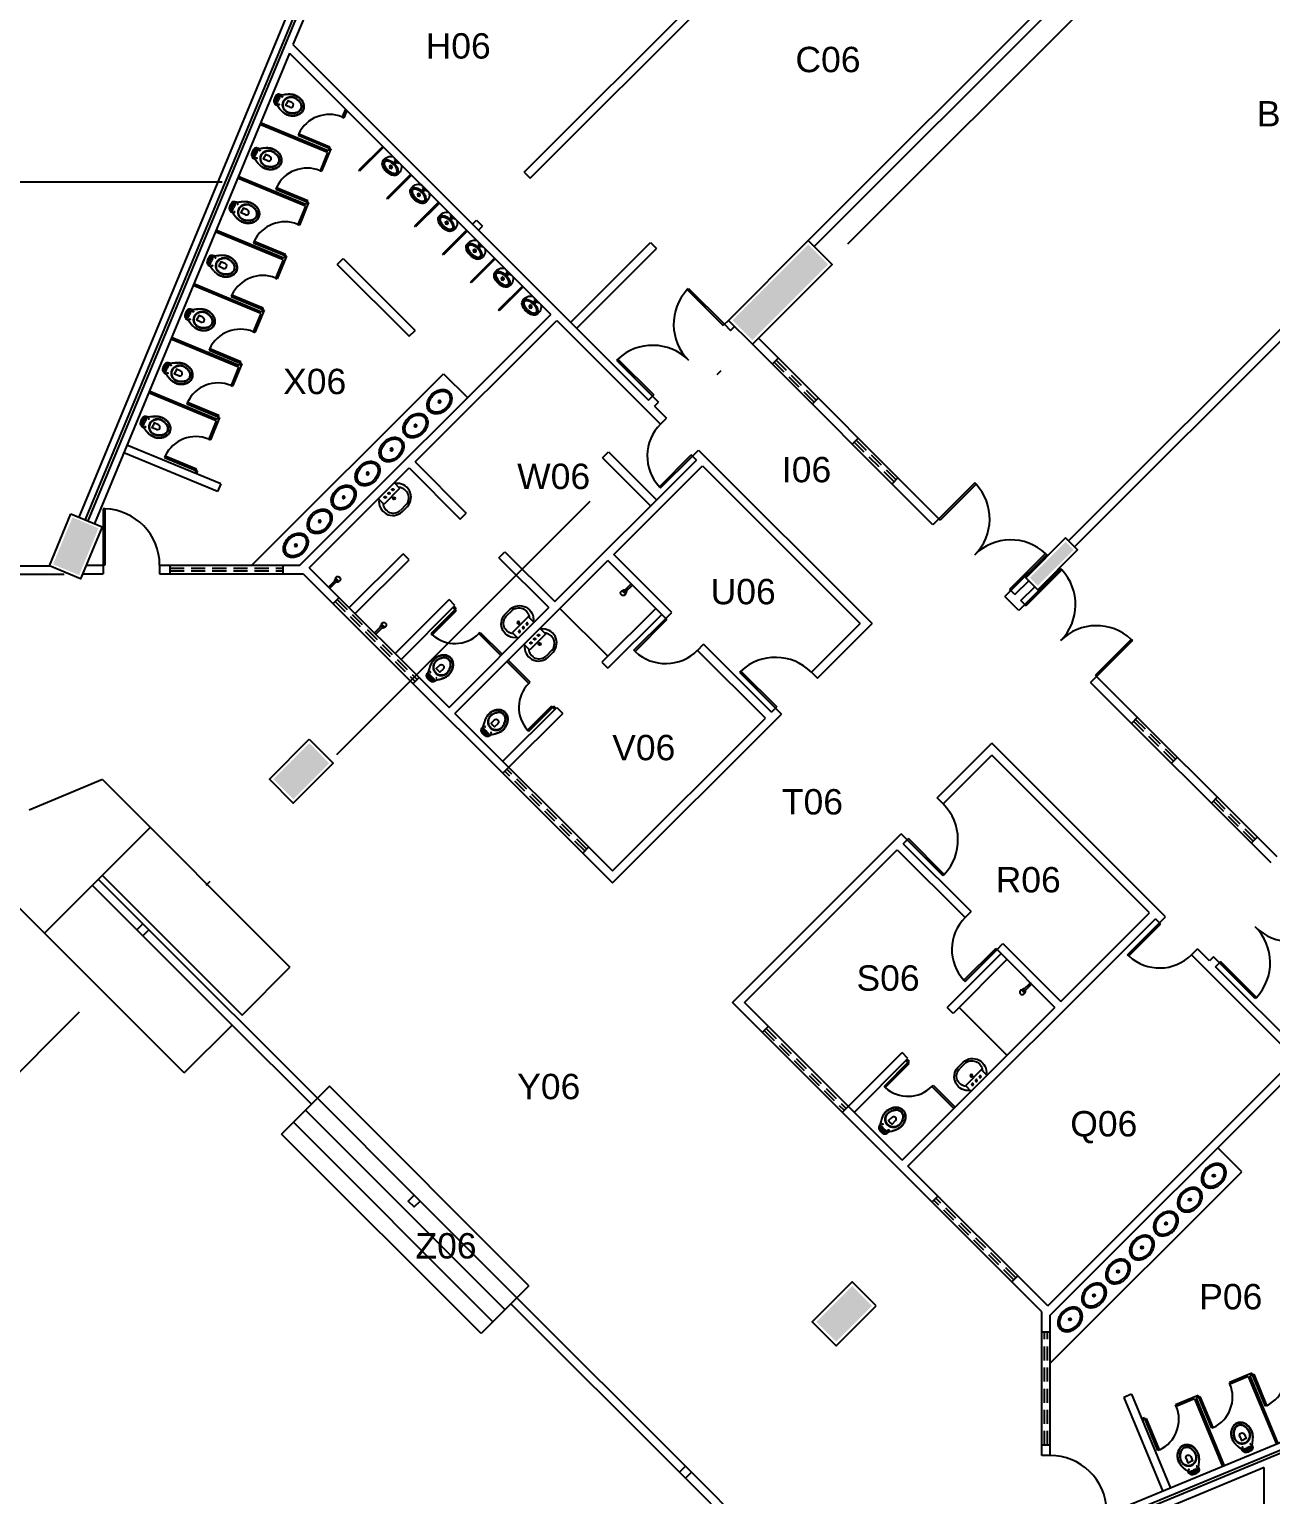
# Model space of a CAD drawing. Extents: x 308 to 539, y -42 to 210.
# Drawn here: x 445.33 to 467.32, y 147.81 to 173.78 of the extents above; entities that cross this region are included whole.
import ezdxf

# ---------------------------------------------------------------- set-up
doc = ezdxf.new("R2010")
doc.units = 0
doc.header["$LTSCALE"] = 2
doc.header["$PDMODE"] = 3
for name, pattern in [('DASHDOT2', [12.7, 6.35, -3.175, 0, -3.175]), ('DASHED2', [9.525, 6.35, -3.175]), ('HIDDEN', [0.375, 0.25, -0.125])]:
    doc.linetypes.add(name, pattern=pattern)
doc.layers.get('0').update_dxf_attribs({"linetype": 'CONTINUOUS'})
doc.layers.get('DEFPOINTS').update_dxf_attribs({"linetype": 'CONTINUOUS'})
for name, color, linetype in [('DIVISÓRIAS-ARY', 2, 'CONTINUOUS'), ('ESQUADRIA-ALTA-ARY', 7, 'HIDDEN'), ('HACHURAS-ARY', 9, 'CONTINUOUS'), ('INDIC-CORTE-TBS', 4, 'DASHDOT2'), ('L_DECA', 7, 'CONTINUOUS'), ('MOBILIÁRIO-ARY', 7, 'CONTINUOUS'), ('PAREDE-ALTA-ARY', 1, 'CONTINUOUS'), ('PAREDE-BAIXA-ARY', 2, 'CONTINUOUS'), ('PEÇAS-SANIT-ARY', 7, 'CONTINUOUS'), ('PILARES-PRINC-ARY', 5, 'CONTINUOUS'), ('RAMPA-ARY', 2, 'CONTINUOUS'), ('TEXTO-PB-COR-ARY', 12, 'CONTINUOUS'), ('TEXTO-PB-COTAS-ARY', 12, 'CONTINUOUS')]:
    doc.layers.add(name, color=color, linetype=linetype)
doc.styles.add('ARIAL', font='arial.ttf', dxfattribs={"height": 0.5})
doc.styles.add('SEM_ESCALA', font='arial.ttf')
doc.dimstyles.new('DIMTIC100-ARY', dxfattribs={"dimtxt": 0.3, "dimasz": 0.12, "dimexe": 0.1, "dimexo": 0.15, "dimgap": 0.1, "dimtad": 1, "dimjust": 1, "dimtoh": 1, "dimrnd": 0.01, "dimzin": 0, "dimdsep": 46, "dimtxsty": 'SEM_ESCALA', "dimblk1": 'NONE', "dimblk2": 'NONE', "dimsah": 1, "dimcen": -0.1, "dimdle": 0.06, "dimse1": 1, "dimse2": 1, "dimsd1": 1, "dimsd2": 1, "dimclrd": 1, "dimclre": 1, "dimclrt": 2, "dimadec": 0, "dimazin": 0, "dimtfac": 1, "dimtix": 1, "dimtmove": 2, "dimatfit": 3, "dimldrblk": 'NONE', "dimfxl": 1, "dimtolj": 1, "dimtzin": 0, "dimarcsym": 0})

# ---------------------------------------------------------------- blocks, each defined once
blk = doc.blocks.new('*D7')
at = {"layer": 'DEFPOINTS', "color": 0, "linetype": 'ByBlock', "ltscale": 0.5}
for p in [(420.13, 157.77), (456.723, 120.824), (456.899, 121.001)]:
    blk.add_point(p, dxfattribs=at)
at = {"color": 2, "linetype": 'ByBlock', "ltscale": 0.5, "insert": (420.716, 157.189), "char_height": 0.3, "attachment_point": 5, "rotation": 315, "style": 'SEM_ESCALA'}
blk.add_mtext('\\A1;52.00', dxfattribs=at)
blk = doc.blocks.new('_NONE')
at = {"color": 0, "linetype": 'ByBlock', "ltscale": 0.5}
blk.add_circle((0, 0), 0.25, dxfattribs=at)
blk = doc.blocks.new('CUB01')
at = {"layer": 'L_DECA'}
blk.add_lwpolyline([(-24.5, -18.7, 0.124977), (-22.8, -25.6, 0.105809), (-17.3, -31.9, 0.086634), (-9.6, -35.9, 0.076682), (0, -37.4, 0.076682), (9.6, -35.9, 0.086634), (17.3, -31.9, 0.105809), (22.8, -25.6, 0.124977), (24.5, -18.7, 0.124977), (22.8, -11.8, 0.105809), (17.3, -5.5, 0.086634), (9.6, -1.5, 0.076682), (0, 0, 0.076682), (-9.6, -1.5, 0.086634), (-17.3, -5.5, 0.105809), (-22.8, -11.8, 0.124977)], format="xyb", close=True, dxfattribs=at)
at = {"layer": 'L_DECA', "color": 1}
blk.add_lwpolyline([(0.1, -2.9, 0.074123), (-8.3, -4.1, 0.084852), (-15, -7.5, 0.106323), (-19.8, -12.9, 0.128843), (-21.3, -18.6, 0.128843), (-19.8, -24.4, 0.106323), (-15, -29.8, 0.084852), (-8.3, -33.1, 0.074123), (0.1, -34.4, 0.074123), (8.6, -33.1, 0.084852), (15.3, -29.8, 0.106323), (20, -24.4, 0.128843), (21.5, -18.6, 0.128843), (20, -12.9, 0.106323), (15.3, -7.5, 0.084852), (8.6, -4.1, 0.074123)], format="xyb", close=True, dxfattribs=at)
for radius in [2.25, 1.06]:
    blk.add_circle((0.1, -18.7), radius, dxfattribs=at)
blk = doc.blocks.new('RAV10')
at = {"layer": 'L_DECA'}
blk.add_lwpolyline([(4.6, -12.9), (8.2, -12.9), (8.2, -12.9), (8.7, -13), (9.2, -13.2), (9.6, -13.5), (9.9, -14), (10.1, -14.3), (10.1, -14.3), (10.1, -14.3), (10.1, -14.3), (10.1, -14.3), (10.1, -14.3), (12.2, -18), (12.2, -18), (12.5, -18.6), (12.8, -19.1), (13.1, -19.6), (13.3, -20.1), (13.3, -20.1), (13.6, -20.6), (13.9, -21.1), (14.2, -21.5), (14.5, -22.1), (14.7, -22.6), (15, -23.1), (15.3, -23.6), (15.5, -24.1), (15.5, -24.1), (15.9, -24.8), (16.3, -25.6), (16.6, -26.3), (16.9, -27), (17.2, -27.8), (17.5, -28.6), (17.8, -29.4), (18, -30.2), (18, -30.2), (18.3, -31.4), (18.6, -32.6), (18.8, -33.9), (19, -35.2), (19.1, -36.4), (19.1, -37.7), (19.1, -39), (19, -40.3), (19, -40.3), (18.8, -41.6), (18.6, -42.9), (18.2, -44.2), (17.9, -45.5), (17.4, -46.8), (16.9, -48), (16.4, -49.3), (15.8, -50.4), (15.8, -50.4), (15.2, -51.4), (14.6, -52.3), (13.9, -53.1), (13.3, -53.9), (12.5, -54.8), (11.7, -55.5), (10.9, -56.3), (10.1, -57), (10.1, -57), (9, -57.8), (7.9, -58.5), (6.6, -59.1), (5.4, -59.6), (4.1, -60), (2.8, -60.3), (1.4, -60.4), (0, -60.5), (0, -60.5), (-1.4, -60.4), (-2.7, -60.3), (-4, -60), (-5.3, -59.6), (-6.6, -59.1), (-7.8, -58.5), (-9, -57.8), (-10.1, -57), (-10.1, -57), (-10.9, -56.3), (-11.7, -55.5), (-12.5, -54.8), (-13.2, -53.9), (-13.9, -53.1), (-14.5, -52.3), (-15.1, -51.4), (-15.7, -50.4), (-15.7, -50.4), (-16.3, -49.3), (-16.9, -48), (-17.4, -46.8), (-17.8, -45.5), (-18.2, -44.2), (-18.5, -42.9), (-18.7, -41.6), (-19, -40.3), (-19, -40.3), (-19, -39), (-19, -37.7), (-19, -36.4), (-18.9, -35.2), (-18.7, -33.9), (-18.5, -32.6), (-18.2, -31.4), (-17.9, -30.2), (-17.9, -30.2), (-17.7, -29.4), (-17.4, -28.6), (-17.1, -27.8), (-16.9, -27), (-16.6, -26.3), (-16.2, -25.6), (-15.8, -24.8), (-15.5, -24.1), (-15.5, -24.1), (-15.2, -23.6), (-15, -23.1), (-14.7, -22.6), (-14.4, -22.1), (-14.2, -21.5), (-13.9, -21.1), (-13.6, -20.6), (-13.3, -20.1), (-13.3, -20.1), (-13.1, -19.6), (-12.8, -19.1), (-12.4, -18.6), (-12.1, -18), (-10.1, -14.3), (-10.1, -14.3), (-10.1, -14.3), (-10.1, -14.3), (-10.1, -14.3), (-10.1, -14.3), (-9.8, -14), (-9.8, -14), (-9.6, -13.5), (-9.1, -13.2), (-8.6, -13), (-8.1, -12.9), (-4.5, -12.9)], dxfattribs=at)
at = {"layer": 'L_DECA', "color": 1}
for points in [[(12.2, -18), (13.3, -20.1), (13.3, -20.1), (13.6, -20.6), (13.8, -21.1), (14.1, -21.5), (14.3, -22.1), (14.5, -22.6), (14.7, -23.1), (15, -23.6), (15.2, -24.1), (15.2, -24.1), (15.5, -24.8), (15.9, -25.6), (16.2, -26.3), (16.6, -27.1), (16.9, -27.8), (17.1, -28.5), (17.4, -29.4), (17.6, -30.2), (17.6, -30.2), (17.9, -31.4), (18.1, -32.6), (18.3, -33.9), (18.5, -35.2), (18.5, -36.4), (18.5, -37.7), (18.5, -39), (18.4, -40.3), (18.4, -40.3), (18.2, -41.6), (17.9, -42.9), (17.6, -44.2), (17.2, -45.5), (16.7, -46.8), (16.2, -48), (15.6, -49.3), (15, -50.4), (15, -50.4), (14.4, -51.2), (13.9, -52), (13.3, -52.8), (12.8, -53.5), (12.2, -54.2), (11.5, -54.9), (10.9, -55.5), (10.1, -56.2), (10.1, -56.2), (9, -57.1), (7.9, -57.8), (6.6, -58.4), (5.4, -58.9), (4.1, -59.3), (2.8, -59.6), (1.4, -59.8), (0, -59.8), (0, -59.8), (-1.4, -59.8), (-2.7, -59.6), (-4.1, -59.3), (-5.3, -58.9), (-6.6, -58.4), (-7.8, -57.8), (-9, -57.1), (-10.1, -56.2), (-10.1, -56.2), (-10.8, -55.5), (-11.5, -54.9), (-12.1, -54.2), (-12.7, -53.5), (-13.3, -52.8), (-13.9, -52), (-14.4, -51.2), (-14.9, -50.4), (-14.9, -50.4), (-15.5, -49.3), (-16.1, -48), (-16.6, -46.8), (-17.1, -45.5), (-17.5, -44.2), (-17.9, -42.9), (-18.1, -41.6), (-18.3, -40.3), (-18.3, -40.3), (-18.4, -39.1), (-18.5, -37.7), (-18.5, -36.4), (-18.4, -35.2), (-18.2, -33.9), (-18, -32.6), (-17.8, -31.4), (-17.5, -30.2), (-17.5, -30.2), (-17.3, -29.4), (-17, -28.6), (-16.8, -27.8), (-16.5, -27.1), (-16.2, -26.3), (-15.8, -25.6), (-15.5, -24.8), (-15.2, -24.1), (-15.2, -24.1), (-15, -23.6), (-14.7, -23.1), (-14.5, -22.6), (-14.2, -22.1), (-14, -21.5), (-13.7, -21.1), (-13.5, -20.6), (-13.2, -20.1), (-12.1, -18)], [(-12.9, -30.2), (-12.9, -30.2), (-12.4, -29.3), (-11.9, -28.4), (-11.2, -27.7), (-10.6, -26.9), (-9.9, -26.2), (-9.2, -25.6), (-8.4, -25), (-7.5, -24.4), (-6.7, -23.9), (-5.8, -23.5), (-4.9, -23.1), (-3.9, -22.8), (-3, -22.6), (-2, -22.4), (-1, -22.3), (0, -22.2), (0, -22.2), (1, -22.3), (2, -22.4), (3, -22.6), (4, -22.8), (5, -23.1), (5.8, -23.5), (6.8, -23.9), (7.6, -24.4), (8.5, -25), (9.3, -25.6), (10, -26.2), (10.6, -26.9), (11.3, -27.7), (12, -28.4), (12.5, -29.3), (13, -30.2), (13, -30.2), (13.6, -31.3), (14, -32.6), (14.3, -33.8), (14.6, -35.1), (14.7, -36.4), (14.7, -37.7), (14.7, -39), (14.4, -40.3), (14.4, -40.3), (14.2, -41.6), (13.8, -42.9), (13.4, -44.2), (12.9, -45.5), (12.4, -46.8), (11.7, -48), (11.1, -49.3), (10.4, -50.4), (10.4, -50.4), (9.4, -51.7), (8.4, -52.8), (7.2, -53.8), (5.9, -54.6), (4.5, -55.2), (3.1, -55.8), (1.5, -56.1), (0, -56.2), (0, -56.2), (-1.5, -56.1), (-3.1, -55.8), (-4.4, -55.2), (-5.8, -54.6), (-7.1, -53.8), (-8.3, -52.8), (-9.3, -51.7), (-10.3, -50.4), (-10.3, -50.4), (-11, -49.3), (-11.7, -48), (-12.3, -46.8), (-12.8, -45.5), (-13.3, -44.2), (-13.7, -42.9), (-14.1, -41.6), (-14.4, -40.3), (-14.4, -40.3), (-14.6, -39), (-14.7, -37.7), (-14.6, -36.4), (-14.5, -35.1), (-14.2, -33.8), (-13.9, -32.6), (-13.5, -31.3), (-12.9, -30.2)], [(-12, -30.2), (-12, -30.2), (-11.5, -29.4), (-11, -28.6), (-10.4, -27.9), (-9.8, -27.2), (-9.1, -26.7), (-8.5, -26.1), (-7.7, -25.5), (-6.9, -25), (-6.1, -24.6), (-5.3, -24.2), (-4.5, -23.9), (-3.6, -23.6), (-2.8, -23.4), (-1.8, -23.2), (-0.9, -23.2), (0, -23.1), (0, -23.1), (0.9, -23.2), (1.9, -23.2), (2.8, -23.4), (3.6, -23.6), (4.5, -23.9), (5.4, -24.2), (6.2, -24.6), (7, -25), (7.7, -25.5), (8.5, -26.1), (9.2, -26.7), (9.8, -27.2), (10.4, -27.9), (11, -28.6), (11.5, -29.4), (12, -30.2), (12, -30.2), (12.7, -31.3), (13.2, -32.6), (13.6, -33.8), (13.9, -35), (14.1, -36.4), (14.1, -37.7), (14.1, -39), (13.9, -40.3), (13.9, -40.3), (13.6, -41.7), (13.2, -43), (12.8, -44.3), (12.3, -45.5), (11.7, -46.9), (11.1, -48.1), (10.4, -49.3), (9.6, -50.4), (9.6, -50.4), (8.8, -51.6), (7.8, -52.6), (6.7, -53.5), (5.5, -54.2), (4.2, -54.8), (2.8, -55.3), (1.5, -55.5), (0, -55.7), (0, -55.7), (-1.5, -55.5), (-2.8, -55.3), (-4.2, -54.8), (-5.4, -54.2), (-6.6, -53.5), (-7.7, -52.6), (-8.7, -51.6), (-9.6, -50.4), (-9.6, -50.4), (-10.3, -49.3), (-11, -48.1), (-11.7, -46.9), (-12.2, -45.5), (-12.7, -44.3), (-13.1, -43), (-13.5, -41.7), (-13.8, -40.3), (-13.8, -40.3), (-14, -39), (-14.1, -37.7), (-14, -36.4), (-13.9, -35), (-13.6, -33.8), (-13.2, -32.6), (-12.7, -31.3), (-12, -30.2)], [(-7.7, -9.4), (-8.1, -10.1), (-8.5, -10.8), (-8.6, -11.4), (-8.8, -12.2), (-8.8, -13.1)], [(-5.1, -12.9), (-5.1, -9.7), (-5.1, -7.8), (-5.1, -7.8), (-5.2, -7.6), (-5.3, -7.5), (-5.5, -7.4), (-5.9, -7.6), (-5.9, -7.6), (-6.4, -8), (-7.1, -8.6), (-7.7, -9.4)], [(5.1, -9.3), (5, -8.9), (4.6, -8.3), (3.9, -7.8), (3.1, -7.7), (0, -7.7), (-3.1, -7.7), (-3.1, -7.7), (-3.9, -7.8), (-4.5, -8.3), (-5, -8.9), (-5.1, -9.7)], [(4.6, -12.9), (4.6, -12.9), (4.2, -12.9), (3.9, -12.6), (3.6, -12.4), (3.6, -12), (3.6, -10.7), (3.6, -10.7), (3.6, -10.5), (3.6, -10.4), (3.7, -10.2), (3.9, -10.1), (3.9, -10.1), (3.9, -9.9), (3.9, -9.7), (3.8, -9.5), (3.6, -9.4), (0, -9.4), (-3.5, -9.4), (-3.5, -9.4), (-3.7, -9.5), (-3.9, -9.7), (-3.9, -9.9), (-3.8, -10.1), (-3.8, -10.1), (-3.6, -10.2), (-3.6, -10.4), (-3.5, -10.5), (-3.5, -10.7), (-3.5, -12), (-3.5, -12), (-3.6, -12.4), (-3.8, -12.6), (-4.1, -12.9), (-4.5, -12.9)], [(3.7, -10.3), (0, -10.3), (-3.6, -10.3)], [(5.1, -12.9), (5.1, -9.7), (5.1, -7.8), (5.1, -7.8), (5.2, -7.6), (5.3, -7.5), (5.5, -7.4), (5.9, -7.6), (5.9, -7.6), (6.4, -8), (7.1, -8.6), (7.7, -9.4)], [(7.7, -9.4), (8.1, -10.1), (8.5, -10.8), (8.6, -11.4), (8.8, -12.2), (8.8, -13.1)], [(-4.5, -37), (-4.5, -29), (0, -29)], [(4.6, -37), (4.6, -29), (0, -29)]]:
    blk.add_lwpolyline(points, dxfattribs=at)
at = {"layer": 'L_DECA', "color": 7}
for points in [[(10.1, -14.3), (10.1, -14.3), (10.1, -14.3), (10.1, -14.3), (10.1, -14.3), (10.1, -14.3), (9.6, -11.3), (9.6, -11.3), (9.3, -10.2), (8.9, -9.3), (8.3, -8.5), (7.7, -7.7), (6.9, -7), (6.1, -6.5), (5.1, -6.2), (4.1, -5.9), (4.1, -5.9), (3.6, -5.8), (3.1, -5.7), (2.6, -5.6), (2, -5.6), (1.5, -5.6), (1, -5.5), (0.5, -5.5), (0, -5.5), (0, -5.5), (-0.5, -5.5), (-1, -5.5), (-1.5, -5.6), (-2, -5.6), (-2.5, -5.6), (-3, -5.7), (-3.5, -5.8), (-4, -5.9), (-4, -5.9), (-5, -6.2), (-6, -6.5), (-6.9, -7), (-7.6, -7.7), (-8.2, -8.5), (-8.8, -9.3), (-9.3, -10.2), (-9.6, -11.3), (-10, -14.3), (-10, -14.3), (-10, -14.3), (-10, -14.3), (-10, -14.3), (-10.1, -14.3)], [(-4.5, -12.9), (0, -12.9)], [(4.6, -12.9), (0, -12.9)]]:
    blk.add_lwpolyline(points, dxfattribs=at)
at = {"layer": 'L_DECA', "color": 1}
for centre in [(-7.6, -17), (7.6, -17)]:
    blk.add_circle(centre, 0.672, dxfattribs=at)
blk.add_arc((0, -37), 4.56, 180, 0, dxfattribs=at)
blk = doc.blocks.new('DEV01')
at = {"layer": 'L_DECA'}
for p, q in [((19.5, 0), (-19.5, 0)), ((-20, -13.5), (-20, -0.5)), ((20, -13.5), (20, -0.5)), ((-6.7, -46.5), (6.7, -46.5))]:
    blk.add_line(p, q, dxfattribs=at)
at = {"layer": 'L_DECA', "color": 1}
for p, q in [((19.5, -14), (-19.5, -14)), ((6.8, -42.5), (-6.8, -42.5))]:
    blk.add_line(p, q, dxfattribs=at)
at = {"layer": 'L_DECA', "color": 1, "linetype": 'DASHED2'}
for centre in [(-9.6, -6.8), (0, -6.8), (9.6, -6.8)]:
    blk.add_circle(centre, 1.57, dxfattribs=at)
at = {"layer": 'L_DECA', "color": 1}
blk.add_circle((0, -19.1), 2.25, dxfattribs=at)
at = {"layer": 'L_DECA', "color": 1, "linetype": 'Continuous'}
blk.add_circle((0, -19.1), 1.25, dxfattribs=at)
at = {"layer": 'L_DECA'}
for centre, radius, start, end in [((-19.5, -0.5), 0.5, 90, 180), ((19.5, -0.5), 0.5, 360, 90), ((-5.3, -21.8), 24.7, 126.6284, 266.7398), ((-19.5, -13.5), 0.5, 180, 270), ((5.3, -21.8), 24.7, 273.2602, 53.3716), ((19.5, -13.5), 0.5, 270, 360)]:
    blk.add_arc(centre, radius, start, end, dxfattribs=at)
at = {"layer": 'L_DECA', "color": 1}
for centre, start, end in [((-6, -24), 139.0786, 267.5985), ((6, -24), 272.4015, 40.9214)]:
    blk.add_arc(centre, 18.6, start, end, dxfattribs=at)
blk = doc.blocks.new('MIC01')
at = {"layer": 'L_DECA'}
blk.add_line((-10, 0), (10, 0), dxfattribs=at)
at = {"layer": 'L_DECA', "color": 1}
for p, q in [((-5.3, 0), (-4.5, -2.2)), ((5.3, 0), (4.5, -2.2)), ((-4.5, -2.2), (0, -2.2)), ((4.5, -2.2), (0, -2.2))]:
    blk.add_line(p, q, dxfattribs=at)
for points in [[(0, -7.1, 0.058109), (-7, -8, 0.07175), (-12.3, -10.1, 0.106494), (-16.3, -13.6, 0.158235), (-17.4, -17.1, 0.158235)], [(0, -23.1, -0.04416), (-5.4, -22.6, -0.058504), (-9.4, -21.4, -0.100522), (-12.6, -19.1, -0.041446), (-13.7, -17.2, -0.101301), (-14.1, -15.3, -0.003595), (-14.1, -15.1)], [(17.4, -17.1, 0.158235), (16.3, -13.6, 0.106494), (12.3, -10.1, 0.07175), (7, -8, 0.058109), (0, -7.1, 0.058109)], [(0, -23.1, 0.04416), (5.4, -22.6, 0.058504), (9.4, -21.4, 0.100522), (12.6, -19.1, 0.041446), (13.7, -17.2, 0.101301), (14.1, -15.3, 0.003595), (14.1, -15.1)]]:
    blk.add_lwpolyline(points, format="xyb", dxfattribs=at)
at = {"layer": 'L_DECA'}
blk.add_lwpolyline([(-17.4, -17.1, 0.158235), (-16.3, -20.6, 0.106494), (-12.3, -24.1, 0.07175), (-7, -26.2, 0.058109), (0, -27, 0.058109), (7, -26.2, 0.07175), (12.3, -24.1, 0.106494), (16.3, -20.6, 0.158235), (17.4, -17.1, 0.158235)], format="xyb", dxfattribs=at)
at = {"layer": 'L_DECA', "color": 1}
blk.add_lwpolyline([(0, -9, 0.056411), (-5.8, -9.7, 0.070161), (-10.3, -11.4, 0.106104), (-13.6, -14.3, 0.161988), (-14.5, -17.1, 0.161988), (-13.6, -19.9, 0.106104), (-10.3, -22.8, 0.070161), (-5.8, -24.5, 0.056411), (0, -25.1, 0.056411), (5.8, -24.5, 0.070161), (10.3, -22.8, 0.106104), (13.6, -19.9, 0.161988), (14.5, -17.1, 0.161988), (13.6, -14.3, 0.106104), (10.3, -11.4, 0.070161), (5.8, -9.7, 0.056411)], format="xyb", close=True, dxfattribs=at)
for centre, radius in [((-2, -14.6), 0.51), ((-2, -16.7), 0.51), ((0, -4.7), 1.76), ((0, -4.7), 0.844), ((0, -13.6), 0.51), ((0, -15.7), 0.51), ((0, -17.8), 0.51), ((2, -14.6), 0.51), ((2, -16.7), 0.51)]:
    blk.add_circle(centre, radius, dxfattribs=at)
at = {"layer": 'L_DECA'}
for centre, start, end in [((-2.6, -13.5), 118.7979, 195.9069), ((2.6, -13.5), 344.0931, 61.2021)]:
    blk.add_arc(centre, 15.4, start, end, dxfattribs=at)
blk = doc.blocks.new('*D104')
at = {"layer": 'DEFPOINTS', "color": 0, "linetype": 'ByBlock', "ltscale": 0.5}
for p in [(445.682, 165.595), (421.73, 164.274), (445.682, 164.274)]:
    blk.add_point(p, dxfattribs=at)
at = {"color": 2, "linetype": 'ByBlock', "ltscale": 0.5, "insert": (422.56, 165.849), "char_height": 0.3, "attachment_point": 5, "style": 'SEM_ESCALA'}
blk.add_mtext('\\A1;23.95', dxfattribs=at)
blk = doc.blocks.new('*D109')
at = {"layer": 'DEFPOINTS', "color": 0, "linetype": 'ByBlock', "ltscale": 0.5}
for p in [(433.556, 171.224), (448.742, 171.074), (448.742, 170.432)]:
    blk.add_point(p, dxfattribs=at)
at = {"color": 2, "linetype": 'ByBlock', "ltscale": 0.5, "insert": (434.398, 170.685), "char_height": 0.3, "attachment_point": 5, "style": 'SEM_ESCALA'}
blk.add_mtext('\\A1;15.19', dxfattribs=at)

msp = doc.modelspace()

# ---------------------------------------------------------------- hatches: boundary and pattern name
at = {"layer": 'HACHURAS-ARY', "ltscale": 0.5}
for points in [[(459.478, 169.612), (459.124, 169.966), (457.781, 168.622), (458.135, 168.269)], [(446.553, 164.938), (446.091, 165.13), (445.746, 164.298), (446.208, 164.107)], [(463.827, 164.556), (463.685, 164.698), (463.049, 164.061), (463.19, 163.92)], [(450.639, 160.773), (450.286, 161.127), (449.649, 160.491), (450.003, 160.137)], [(450.286, 161.127), (450.639, 160.773), (450.003, 160.137), (449.649, 160.491)], [(460.256, 151.157), (459.902, 151.51), (459.266, 150.874), (459.619, 150.52)], [(459.902, 151.51), (460.256, 151.157), (459.619, 150.52), (459.266, 150.874)]]:
    msp.add_hatch(color=256, dxfattribs=at).paths.add_polyline_path(points)

# ---------------------------------------------------------------- linework, layer by layer
at = {"layer": 'DIVISÓRIAS-ARY'}
for p, q in [((450.928, 172.364), (450.87, 172.226)), ((450.87, 172.226), (450.898, 172.214)), ((450.951, 172.341), (450.898, 172.214)), ((450.61, 171.598), (449.409, 172.095)), ((450.621, 171.625), (449.42, 172.123)), ((450.098, 171.929), (450.087, 171.901)), ((450.098, 171.929), (450.652, 171.699)), ((450.087, 171.901), (450.668, 171.66)), ((450.641, 171.671), (450.621, 171.625)), ((450.641, 171.671), (450.652, 171.699)), ((451.587, 171.705), (451.162, 171.281)), ((451.601, 171.691), (451.177, 171.267)), ((450.61, 171.598), (450.476, 171.274)), ((450.668, 171.66), (450.504, 171.263)), ((450.216, 170.646), (449.015, 171.143)), ((450.227, 170.674), (449.026, 171.171)), ((450.476, 171.274), (450.504, 171.263)), ((451.177, 171.267), (451.162, 171.281)), ((452.082, 171.21), (451.657, 170.786)), ((452.096, 171.196), (451.672, 170.772)), ((449.704, 170.977), (449.693, 170.949)), ((449.693, 170.949), (450.274, 170.708)), ((449.704, 170.977), (450.258, 170.748)), ((450.216, 170.646), (450.082, 170.323)), ((450.274, 170.708), (450.11, 170.311)), ((450.246, 170.72), (450.227, 170.674)), ((450.246, 170.72), (450.258, 170.748)), ((451.672, 170.772), (451.657, 170.786)), ((452.577, 170.715), (452.152, 170.291)), ((452.591, 170.701), (452.167, 170.277)), ((449.822, 169.694), (448.621, 170.192)), ((449.833, 169.722), (448.632, 170.22)), ((450.082, 170.323), (450.11, 170.311)), ((452.167, 170.277), (452.152, 170.291)), ((453.072, 170.22), (452.647, 169.796)), ((453.086, 170.206), (452.662, 169.782)), ((449.31, 170.025), (449.299, 169.998)), ((449.299, 169.998), (449.88, 169.757)), ((449.31, 170.025), (449.864, 169.796)), ((449.822, 169.694), (449.688, 169.371)), ((449.88, 169.757), (449.715, 169.36)), ((449.852, 169.768), (449.833, 169.722)), ((449.852, 169.768), (449.864, 169.796)), ((452.662, 169.782), (452.647, 169.796)), ((453.567, 169.725), (453.142, 169.301)), ((453.581, 169.711), (453.156, 169.287)), ((449.688, 169.371), (449.715, 169.36)), ((449.427, 168.743), (448.226, 169.24)), ((449.439, 168.77), (448.238, 169.268)), ((448.916, 169.074), (448.904, 169.046)), ((448.916, 169.074), (449.47, 168.844)), ((453.156, 169.287), (453.142, 169.301)), ((454.062, 169.23), (453.637, 168.806)), ((454.076, 169.216), (453.651, 168.792)), ((456.982, 169.166), (457.004, 169.188)), ((456.982, 169.166), (457.618, 168.53)), ((457.004, 169.188), (457.64, 168.552)), ((448.904, 169.046), (449.486, 168.805)), ((449.486, 168.805), (449.321, 168.408)), ((449.458, 168.817), (449.439, 168.77)), ((449.458, 168.817), (449.47, 168.844)), ((453.651, 168.792), (453.637, 168.806)), ((449.427, 168.743), (449.294, 168.419)), ((457.64, 168.552), (457.618, 168.53)), ((449.033, 167.791), (447.832, 168.289)), ((449.045, 167.819), (447.844, 168.316)), ((449.294, 168.419), (449.321, 168.408)), ((448.522, 168.122), (448.51, 168.094)), ((448.51, 168.094), (449.092, 167.854)), ((448.522, 168.122), (449.075, 167.893)), ((449.033, 167.791), (448.899, 167.468)), ((449.092, 167.854), (448.927, 167.456)), ((449.064, 167.865), (449.045, 167.819)), ((449.064, 167.865), (449.075, 167.893)), ((455.752, 167.936), (455.731, 167.915)), ((455.731, 167.915), (456.367, 167.279)), ((455.752, 167.936), (456.388, 167.3)), ((448.639, 166.84), (447.438, 167.337)), ((448.651, 166.867), (447.45, 167.365)), ((448.899, 167.468), (448.927, 167.456)), ((456.367, 167.279), (456.388, 167.3)), ((448.128, 167.171), (448.116, 167.143)), ((448.116, 167.143), (448.697, 166.902)), ((448.128, 167.171), (448.681, 166.941)), ((448.639, 166.84), (448.505, 166.516)), ((448.697, 166.902), (448.533, 166.505)), ((448.67, 166.913), (448.651, 166.867)), ((448.67, 166.913), (448.681, 166.941)), ((448.505, 166.516), (448.533, 166.505)), ((448.661, 165.586), (446.998, 166.275)), ((448.718, 165.724), (447.055, 166.413)), ((447.733, 166.219), (447.722, 166.191)), ((447.733, 166.219), (448.287, 165.99)), ((456.487, 165.674), (457.053, 166.239)), ((456.509, 165.653), (457.074, 166.218)), ((457.074, 166.218), (457.053, 166.239)), ((447.722, 166.191), (448.303, 165.95)), ((448.276, 165.962), (448.256, 165.916)), ((448.276, 165.962), (448.287, 165.99)), ((448.303, 165.95), (448.284, 165.904)), ((448.718, 165.724), (448.661, 165.586)), ((462.076, 165.74), (461.44, 165.104)), ((462.097, 165.719), (461.461, 165.083)), ((462.097, 165.719), (462.076, 165.74)), ((456.487, 165.674), (456.509, 165.653)), ((446.635, 165.282), (446.635, 164.282)), ((446.665, 165.282), (446.635, 165.282)), ((446.665, 165.282), (446.665, 164.282)), ((461.44, 165.104), (461.461, 165.083)), ((463.328, 164.489), (462.692, 163.853)), ((463.349, 164.468), (462.713, 163.832)), ((463.328, 164.489), (463.349, 164.468)), ((446.665, 164.282), (446.635, 164.282)), ((463.597, 164.22), (462.961, 163.584)), ((463.618, 164.199), (462.982, 163.563)), ((463.618, 164.199), (463.597, 164.22)), ((462.713, 163.832), (462.692, 163.853)), ((452.443, 163.072), (452.888, 163.517)), ((452.464, 163.051), (452.888, 163.475)), ((452.831, 163.531), (452.867, 163.496)), ((452.852, 163.552), (452.888, 163.517)), ((452.867, 163.496), (452.888, 163.475)), ((462.961, 163.584), (462.982, 163.563)), ((453.291, 163.071), (453.312, 163.093)), ((453.312, 163.093), (453.701, 162.704)), ((456.035, 162.775), (456.6, 163.34)), ((456.056, 162.754), (456.621, 163.319)), ((456.6, 163.34), (456.621, 163.319)), ((452.443, 163.072), (452.464, 163.051)), ((453.291, 163.071), (453.68, 162.683)), ((464.848, 162.969), (464.212, 162.333)), ((464.869, 162.947), (464.233, 162.311)), ((464.848, 162.969), (464.869, 162.947)), ((454.175, 162.188), (453.786, 162.576)), ((454.196, 162.209), (453.807, 162.598)), ((456.056, 162.754), (456.035, 162.775)), ((457.93, 162.406), (457.909, 162.385)), ((457.909, 162.385), (458.545, 161.749)), ((457.93, 162.406), (458.566, 161.77)), ((464.233, 162.311), (464.212, 162.333)), ((454.175, 162.188), (454.196, 162.209)), ((454.154, 161.361), (454.578, 161.785)), ((454.175, 161.34), (454.62, 161.785)), ((454.599, 161.763), (454.578, 161.785)), ((454.634, 161.728), (454.599, 161.763)), ((454.656, 161.749), (454.62, 161.785)), ((458.545, 161.749), (458.566, 161.77)), ((454.175, 161.34), (454.154, 161.361)), ((460.878, 159.416), (460.899, 159.437)), ((461.514, 158.78), (460.878, 159.416)), ((461.535, 158.801), (460.899, 159.437)), ((461.535, 158.801), (461.514, 158.78)), ((464.782, 157.38), (465.347, 157.945)), ((464.803, 157.358), (465.368, 157.924)), ((465.347, 157.945), (465.368, 157.924)), ((461.883, 156.927), (462.448, 157.492)), ((461.904, 156.906), (462.469, 157.471)), ((462.469, 157.471), (462.448, 157.492)), ((464.803, 157.358), (464.782, 157.38)), ((466.408, 157.238), (466.429, 157.259)), ((467.044, 156.602), (466.408, 157.238)), ((467.065, 156.623), (466.429, 157.259)), ((461.883, 156.927), (461.904, 156.906)), ((467.065, 156.623), (467.044, 156.602)), ((460.469, 155.046), (460.913, 155.491)), ((460.49, 155.025), (460.913, 155.449)), ((460.857, 155.505), (460.892, 155.47)), ((460.878, 155.527), (460.913, 155.491)), ((460.892, 155.47), (460.913, 155.449)), ((460.469, 155.046), (460.49, 155.025)), ((461.316, 155.046), (461.338, 155.067)), ((461.316, 155.046), (461.705, 154.657)), ((461.338, 155.067), (461.727, 154.678)), ((466.983, 149.963), (466.585, 149.798)), ((466.92, 149.904), (466.597, 149.77)), ((466.92, 149.904), (467.418, 148.703)), ((466.994, 149.935), (466.948, 149.916)), ((466.948, 149.916), (467.445, 148.715)), ((467.223, 149.381), (466.983, 149.963)), ((466.994, 149.935), (467.022, 149.946)), ((467.251, 149.393), (467.022, 149.946)), ((464.853, 149.589), (464.715, 149.532)), ((464.853, 149.589), (465.542, 147.926)), ((466.597, 149.77), (466.585, 149.798)), ((464.715, 149.532), (465.404, 147.869)), ((466.031, 149.569), (465.634, 149.404)), ((465.645, 149.376), (465.634, 149.404)), ((465.969, 149.51), (465.645, 149.376)), ((465.969, 149.51), (466.466, 148.309)), ((466.042, 149.541), (465.996, 149.522)), ((465.996, 149.522), (466.494, 148.321)), ((466.272, 148.987), (466.031, 149.569)), ((466.042, 149.541), (466.07, 149.552)), ((466.299, 148.999), (466.07, 149.552)), ((467.251, 149.393), (467.223, 149.381)), ((465.079, 149.174), (465.033, 149.155)), ((465.091, 149.147), (465.045, 149.128)), ((465.32, 148.593), (465.079, 149.174)), ((465.091, 149.147), (465.119, 149.158)), ((465.348, 148.604), (465.119, 149.158)), ((466.299, 148.999), (466.272, 148.987)), ((465.348, 148.604), (465.32, 148.593))]:
    msp.add_line(p, q, dxfattribs=at)
at = {"layer": 'DIVISÓRIAS-ARY', "color": 7, "ltscale": 0.5}
msp.add_line((461.797, 156.446), (462.646, 155.597), dxfattribs=at)
for centre, radius, start, end in [((450.641, 171.671), 0.6, 67.5, 154.634), ((450.246, 170.72), 0.6, 67.5, 154.634), ((449.852, 169.768), 0.6, 67.5, 154.634), ((449.458, 168.817), 0.6, 67.5, 154.634), ((457.64, 168.552), 0.9, 136.9102, 225), ((449.064, 167.865), 0.6, 67.5, 154.634), ((456.367, 167.279), 0.9, 45, 133.0898), ((448.67, 166.913), 0.6, 67.5, 154.634), ((457.074, 166.218), 0.8, 135, 222.8509), ((448.276, 165.962), 0.6, 67.5, 154.634), ((461.44, 165.104), 0.9, 315, 43.0898), ((446.635, 164.282), 1, 0, 88.2809), ((462.713, 163.832), 0.9, 46.9102, 135), ((462.961, 163.584), 0.9, 315, 43.0898), ((464.233, 162.311), 0.9, 46.9102, 135), ((452.867, 163.496), 0.6, 227.866, 315), ((456.6, 163.34), 0.8, 227.1491, 315), ((458.545, 161.749), 0.9, 45, 133.0898), ((454.599, 161.763), 0.6, 135, 222.134), ((460.878, 159.416), 0.9, 316.9102, 45), ((462.469, 157.471), 0.8, 135, 222.8509), ((466.408, 157.238), 0.9, 316.9102, 45), ((467.68, 158.511), 0.9, 225, 313.0898), ((465.347, 157.945), 0.8, 227.1491, 315), ((460.892, 155.47), 0.6, 227.866, 315), ((466.994, 149.935), 0.6, 295.366, 22.5), ((466.042, 149.541), 0.6, 295.366, 22.5), ((465.091, 149.147), 0.6, 295.366, 22.5), ((463.411, 147.506), 1, 1.7191, 90)]:
    msp.add_arc(centre, radius, start, end, dxfattribs=at)
at = {"layer": 'ESQUADRIA-ALTA-ARY', "ltscale": 0.5}
for p, q in [((458.594, 167.95), (458.488, 167.844)), ((459.231, 167.173), (458.523, 167.88)), ((458.559, 167.915), (459.266, 167.208)), ((459.301, 167.243), (459.195, 167.137)), ((460.008, 166.536), (459.902, 166.43)), ((459.973, 166.501), (460.68, 165.794)), ((460.645, 165.758), (459.938, 166.466)), ((460.715, 165.829), (460.609, 165.723)), ((447.817, 164.282), (447.817, 164.132)), ((447.817, 164.232), (449.817, 164.232)), ((447.817, 164.182), (449.817, 164.182)), ((449.817, 164.282), (449.817, 164.132)), ((450.816, 163.708), (450.71, 163.602)), ((450.745, 163.637), (452.159, 162.223)), ((450.781, 163.672), (452.195, 162.258)), ((452.23, 162.294), (452.124, 162.188)), ((464.958, 161.587), (464.852, 161.48)), ((465.63, 160.844), (464.923, 161.551)), ((464.887, 161.516), (465.594, 160.809)), ((465.665, 160.879), (465.559, 160.773)), ((453.821, 160.703), (453.715, 160.597)), ((455.165, 159.218), (453.75, 160.632)), ((455.2, 159.253), (453.786, 160.667)), ((466.372, 160.172), (466.266, 160.066)), ((466.302, 160.102), (467.009, 159.394)), ((467.044, 159.43), (466.337, 160.137)), ((467.079, 159.465), (466.973, 159.359)), ((455.235, 159.288), (455.129, 159.182)), ((458.417, 156.106), (458.311, 156)), ((458.347, 156.036), (459.761, 154.622)), ((458.382, 156.071), (459.796, 154.657)), ((459.832, 154.692), (459.726, 154.586)), ((461.423, 153.101), (461.316, 152.995)), ((462.766, 151.616), (461.352, 153.031)), ((462.801, 151.652), (461.387, 153.066)), ((462.837, 151.687), (462.731, 151.581)), ((463.411, 150.689), (463.261, 150.689)), ((463.311, 148.689), (463.311, 150.689)), ((463.361, 148.689), (463.361, 150.689)), ((463.411, 148.689), (463.261, 148.689))]:
    msp.add_line(p, q, dxfattribs=at)
at = {"layer": 'INDIC-CORTE-TBS', "ltscale": 0.5}
msp.add_line((378.366, 88.518), (479.766, 189.917), dxfattribs=at)
at = {"layer": 'MOBILIÁRIO-ARY'}
for p, q in [((449.269, 164.282), (452.663, 167.676)), ((452.663, 167.676), (453.087, 167.252)), ((466.805, 153.534), (466.381, 153.958)), ((463.411, 150.14), (466.805, 153.534))]:
    msp.add_line(p, q, dxfattribs=at)
at = {"layer": 'PAREDE-ALTA-ARY'}
for p, q in [((454.095, 171.248), (463.075, 180.228)), ((454.201, 171.142), (463.181, 180.122)), ((463.738, 164.715), (476.113, 177.09)), ((463.844, 164.609), (476.219, 176.984)), ((450.583, 175.713), (446.202, 165.137)), ((450.698, 175.665), (446.318, 165.09)), ((450.744, 175.646), (446.364, 165.07)), ((450.86, 175.598), (449.995, 173.509)), ((459.124, 170.036), (464.852, 175.764)), ((459.231, 169.93), (464.958, 175.658)), ((449.995, 173.509), (456.296, 167.208)), ((449.933, 173.359), (446.479, 165.023)), ((449.933, 173.359), (454.564, 168.728)), ((454.095, 171.248), (454.201, 171.142)), ((453.175, 170.329), (453.246, 170.399)), ((453.246, 170.399), (453.352, 170.293)), ((453.281, 170.223), (453.352, 170.293)), ((450.117, 164.282), (454.564, 168.728)), ((452.159, 166.112), (454.67, 168.622)), ((454.67, 168.622), (456.508, 166.784)), ((457.64, 168.552), (457.71, 168.622)), ((457.64, 168.552), (457.746, 168.445)), ((457.746, 168.445), (457.816, 168.516)), ((461.44, 165.104), (458.241, 168.304)), ((461.334, 164.998), (458.135, 168.198)), ((456.296, 167.208), (456.367, 167.279)), ((456.367, 167.279), (456.473, 167.173)), ((456.402, 167.102), (456.473, 167.173)), ((456.402, 167.102), (456.614, 166.89)), ((456.508, 166.784), (456.614, 166.89)), ((457.074, 166.218), (457.18, 166.324)), ((457.074, 166.218), (457.145, 166.147)), ((457.18, 166.324), (460.256, 163.248)), ((450.286, 164.238), (452.053, 166.006)), ((452.053, 166.006), (452.958, 165.101)), ((452.159, 166.112), (453.065, 165.207)), ((454.634, 163.637), (457.145, 166.147)), ((455.681, 164.472), (457.251, 166.041)), ((457.251, 166.041), (460.044, 163.248)), ((452.958, 165.101), (453.065, 165.207)), ((461.44, 165.104), (461.334, 164.998)), ((453.644, 164.415), (453.75, 164.521)), ((453.644, 164.415), (454.528, 163.531)), ((453.75, 164.521), (454.634, 163.637)), ((456.706, 163.446), (455.681, 164.472)), ((440.806, 164.274), (445.682, 164.274)), ((446.273, 164.132), (446.635, 164.132)), ((446.335, 164.282), (446.635, 164.282)), ((446.635, 164.282), (446.635, 164.132)), ((447.635, 164.282), (450.117, 164.282)), ((447.635, 164.282), (447.635, 164.132)), ((447.635, 164.132), (450.18, 164.132)), ((450.18, 164.132), (455.66, 158.652)), ((450.286, 164.238), (452.761, 161.763)), ((452.867, 161.657), (455.575, 164.365)), ((456.6, 163.34), (455.575, 164.365)), ((440.806, 164.124), (445.945, 164.124)), ((462.784, 163.761), (463.031, 164.008)), ((462.89, 163.655), (463.137, 163.902)), ((462.713, 163.832), (462.607, 163.726)), ((462.854, 163.478), (462.607, 163.726)), ((462.784, 163.761), (462.713, 163.832)), ((462.961, 163.584), (462.89, 163.655)), ((452.761, 161.763), (454.528, 163.531)), ((456.6, 163.34), (456.706, 163.446)), ((462.961, 163.584), (462.854, 163.478)), ((459.181, 162.386), (460.044, 163.248)), ((459.287, 162.279), (460.256, 163.248)), ((457.166, 162.774), (457.272, 162.881)), ((458.474, 161.678), (457.272, 162.881)), ((458.368, 161.572), (457.166, 162.774)), ((459.181, 162.386), (459.287, 162.279)), ((464.233, 162.311), (464.127, 162.205)), ((467.327, 159.006), (464.127, 162.205)), ((467.433, 159.112), (464.233, 162.311)), ((452.867, 161.657), (455.66, 158.864)), ((455.66, 158.652), (458.651, 161.643)), ((455.66, 158.864), (458.368, 161.572)), ((458.474, 161.678), (458.545, 161.749)), ((458.545, 161.749), (458.651, 161.643)), ((461.408, 160.158), (462.377, 161.127)), ((465.453, 158.051), (462.377, 161.127)), ((461.514, 160.052), (462.377, 160.915)), ((465.17, 158.122), (462.377, 160.915)), ((461.514, 160.052), (461.408, 160.158)), ((457.781, 156.531), (460.772, 159.522)), ((460.878, 159.416), (460.772, 159.522)), ((457.993, 156.531), (460.701, 159.239)), ((460.701, 159.239), (461.903, 158.037)), ((460.807, 159.345), (460.878, 159.416)), ((460.807, 159.345), (462.009, 158.143)), ((460.892, 153.632), (465.276, 158.016)), ((461.903, 158.037), (462.009, 158.143)), ((463.6, 156.552), (465.17, 158.122)), ((465.347, 157.945), (465.276, 158.016)), ((465.347, 157.945), (465.453, 158.051)), ((462.469, 157.471), (462.575, 157.577)), ((462.469, 157.471), (463.494, 156.446)), ((462.575, 157.577), (463.6, 156.552)), ((465.913, 157.379), (466.019, 157.485)), ((467.751, 155.541), (465.913, 157.379)), ((466.231, 157.273), (466.019, 157.485)), ((466.302, 157.344), (466.231, 157.273)), ((466.408, 157.238), (466.302, 157.344)), ((466.337, 157.167), (466.408, 157.238)), ((469.352, 154.153), (466.337, 157.167)), ((463.261, 151.051), (457.781, 156.531)), ((460.786, 153.738), (457.993, 156.531)), ((460.786, 153.738), (463.494, 156.446)), ((463.367, 151.157), (467.751, 155.541)), ((463.411, 150.989), (467.857, 155.435)), ((463.367, 151.157), (460.892, 153.632)), ((474.775, 151.616), (464.199, 147.235)), ((474.794, 151.569), (464.219, 147.189)), ((463.261, 148.506), (463.261, 151.051)), ((463.411, 148.506), (463.411, 150.989)), ((472.488, 150.804), (464.152, 147.35)), ((463.411, 148.506), (463.261, 148.506)), ((467.203, 148.29), (464.266, 147.073)), ((467.203, 139.727), (467.203, 148.29))]:
    msp.add_line(p, q, dxfattribs=at)
at = {"layer": 'PAREDE-BAIXA-ARY'}
for p, q in [((454.917, 168.587), (456.331, 170.001)), ((455.023, 168.481), (456.437, 169.895)), ((456.331, 170.001), (456.437, 169.895)), ((450.781, 169.612), (450.887, 169.718)), ((450.781, 169.612), (452.053, 168.339)), ((450.887, 169.718), (452.159, 168.445)), ((452.053, 168.339), (452.159, 168.445)), ((455.483, 166.183), (455.589, 166.289)), ((455.589, 166.289), (456.437, 165.44)), ((455.483, 166.183), (456.331, 165.334)), ((450.993, 163.531), (451.947, 164.486)), ((452.053, 164.38), (451.947, 164.486)), ((451.099, 163.425), (452.053, 164.38)), ((451.806, 162.718), (452.761, 163.672)), ((452.867, 163.566), (452.761, 163.672)), ((451.912, 162.612), (452.867, 163.566)), ((456.423, 163.517), (455.469, 162.562)), ((456.529, 163.411), (455.575, 162.456)), ((455.469, 162.562), (455.575, 162.456)), ((453.715, 160.809), (454.67, 161.763)), ((453.821, 160.703), (454.776, 161.657)), ((454.67, 161.763), (454.776, 161.657)), ((447.336, 157.929), (446.55, 158.715)), ((448.07, 155.285), (444.747, 158.609)), ((448.919, 156.134), (446.444, 158.609)), ((450.429, 154.836), (447.442, 157.823)), ((462.54, 157.4), (461.585, 156.446)), ((462.646, 157.294), (461.691, 156.34)), ((461.691, 156.34), (461.585, 156.446)), ((450.323, 154.73), (448.919, 156.134)), ((459.832, 154.692), (460.786, 155.647)), ((460.892, 155.541), (460.786, 155.647)), ((459.938, 154.586), (460.892, 155.541)), ((453.859, 151.194), (456.846, 148.207)), ((453.965, 151.3), (456.952, 148.313)), ((456.952, 148.101), (458.941, 146.112)), ((457.058, 148.207), (459.068, 146.197))]:
    msp.add_line(p, q, dxfattribs=at)
at = {"layer": 'PEÇAS-SANIT-ARY'}
for p, q in [((450.749, 164.015), (450.629, 163.895)), ((450.629, 163.895), (450.65, 163.874)), ((450.65, 163.874), (450.77, 163.994)), ((450.755, 164.061), (450.742, 164.03)), ((450.77, 163.994), (450.749, 164.015)), ((450.778, 163.983), (450.817, 164.001)), ((455.988, 163.952), (455.868, 163.832)), ((455.889, 163.81), (456.01, 163.931)), ((456.01, 163.931), (455.988, 163.952)), ((455.86, 163.843), (455.822, 163.824)), ((455.868, 163.832), (455.889, 163.81)), ((455.883, 163.765), (455.897, 163.796)), ((451.562, 163.202), (451.442, 163.082)), ((451.463, 163.061), (451.583, 163.181)), ((451.569, 163.248), (451.555, 163.216)), ((451.583, 163.181), (451.562, 163.202)), ((451.592, 163.17), (451.63, 163.188)), ((451.442, 163.082), (451.463, 163.061)), ((462.939, 156.761), (463.06, 156.881)), ((463.081, 156.86), (462.961, 156.739)), ((463.06, 156.881), (463.081, 156.86)), ((462.894, 156.754), (462.925, 156.768)), ((462.961, 156.739), (462.939, 156.761)), ((462.972, 156.731), (462.953, 156.693))]:
    msp.add_line(p, q, dxfattribs=at)
at = {"layer": 'PEÇAS-SANIT-ARY', "color": 7, "ltscale": 0.5}
msp.add_line((455.575, 162.668), (454.726, 163.517), dxfattribs=at)
at = {"layer": 'PEÇAS-SANIT-ARY'}
for points in [[(450.737, 164.004, -0.061293), (450.735, 164.011, -0.104065), (450.737, 164.021, -0.115836), (450.742, 164.03, -0.115836), (450.75, 164.035, -0.104065), (450.76, 164.036, -0.09084), (450.771, 164.033, -0.083285), (450.781, 164.026, -0.083285), (450.788, 164.016, -0.09084), (450.79, 164.006, -0.104065), (450.789, 163.995, -0.115836), (450.784, 163.987, -0.115836), (450.776, 163.982, -0.104065), (450.765, 163.981, -0.061293), (450.758, 163.982, -0.083285)], [(450.755, 164.061, -0.093692), (450.763, 164.072, -0.109452)], [(450.763, 164.072, -0.109452), (450.776, 164.08, -0.102376), (450.792, 164.083, -0.093737), (450.808, 164.079, -0.088426), (450.823, 164.068, -0.088426), (450.833, 164.054, -0.093737), (450.837, 164.038, -0.102376), (450.835, 164.021, -0.109452), (450.827, 164.008, -0.085068), (450.817, 164.001, -0.102376)], [(455.875, 163.754, -0.109452), (455.862, 163.746, -0.102376), (455.846, 163.743, -0.093737), (455.83, 163.747, -0.088426), (455.815, 163.757, -0.088426), (455.805, 163.772, -0.093737), (455.801, 163.788, -0.102376), (455.803, 163.804, -0.109452), (455.812, 163.817, -0.085068), (455.822, 163.824, -0.102376)], [(455.901, 163.822, -0.061293), (455.903, 163.815, -0.104065), (455.902, 163.804, -0.115836), (455.897, 163.796, -0.115836), (455.888, 163.791, -0.104065), (455.878, 163.79, -0.09084), (455.867, 163.793, -0.083285), (455.858, 163.8, -0.083285), (455.851, 163.809, -0.09084), (455.848, 163.82, -0.104065), (455.849, 163.831, -0.115836), (455.854, 163.839, -0.115836), (455.862, 163.844, -0.104065), (455.873, 163.845, -0.061293), (455.88, 163.843, -0.083285)], [(455.883, 163.765, -0.093692), (455.875, 163.754, -0.109452)], [(451.55, 163.19, -0.061293), (451.549, 163.198, -0.104065), (451.55, 163.208, -0.115836), (451.555, 163.216, -0.115836), (451.563, 163.221, -0.104065), (451.574, 163.223, -0.09084), (451.584, 163.22, -0.083285), (451.594, 163.213, -0.083285), (451.601, 163.203, -0.09084), (451.604, 163.193, -0.104065), (451.602, 163.182, -0.115836), (451.597, 163.174, -0.115836), (451.589, 163.169, -0.104065), (451.579, 163.168, -0.061293), (451.571, 163.169, -0.083285)], [(451.569, 163.248, -0.093692), (451.576, 163.259, -0.109452)], [(451.576, 163.259, -0.109452), (451.589, 163.267, -0.102376), (451.605, 163.27, -0.093737), (451.622, 163.265, -0.088426), (451.636, 163.255, -0.088426), (451.646, 163.241, -0.093737), (451.65, 163.225, -0.102376), (451.648, 163.208, -0.109452), (451.64, 163.195, -0.085068), (451.63, 163.188, -0.102376)], [(462.883, 156.746, 0.109452), (462.874, 156.733, 0.102376), (462.872, 156.717, 0.093737), (462.876, 156.701, 0.088426), (462.886, 156.686, 0.088426), (462.901, 156.676, 0.093737), (462.917, 156.672, 0.102376), (462.933, 156.674, 0.109452), (462.946, 156.683, 0.085068), (462.953, 156.693, 0.102376)], [(462.894, 156.754, 0.093692), (462.883, 156.746, 0.109452)], [(462.951, 156.772, 0.061293), (462.944, 156.774, 0.104065), (462.933, 156.773, 0.115836), (462.925, 156.768, 0.115836), (462.92, 156.759, 0.104065), (462.919, 156.749, 0.09084), (462.922, 156.738, 0.083285), (462.929, 156.729, 0.083285), (462.938, 156.722, 0.09084), (462.949, 156.719, 0.104065), (462.959, 156.72, 0.115836), (462.968, 156.725, 0.115836), (462.973, 156.733, 0.104065), (462.974, 156.744, 0.061293), (462.972, 156.751, 0.083285)]]:
    msp.add_lwpolyline(points, format="xyb", dxfattribs=at)
at = {"layer": 'PILARES-PRINC-ARY'}
for points in [[(459.124, 170.036), (459.549, 169.612), (458.135, 168.198), (457.71, 168.622)], [(446.064, 165.195), (446.618, 164.965), (446.235, 164.041), (445.681, 164.271)], [(463.685, 164.769), (462.978, 164.061), (463.19, 163.849), (463.897, 164.556)], [(450.286, 161.198), (450.71, 160.773), (450.003, 160.066), (449.579, 160.491)], [(447.336, 157.929), (447.23, 157.823), (447.336, 157.717), (447.442, 157.823)], [(452.144, 153.121), (452.038, 153.015), (452.144, 152.909), (452.25, 153.015)], [(460.327, 151.157), (459.902, 151.581), (459.195, 150.874), (459.619, 150.45)], [(456.952, 148.313), (456.846, 148.207), (456.952, 148.101), (457.058, 148.207)]]:
    msp.add_lwpolyline(points, close=True, dxfattribs=at)
at = {"layer": 'RAMPA-ARY'}
for p, q in [((444.406, 171.074), (448.742, 171.074)), ((446.621, 160.483), (445.326, 159.939)), ((446.621, 160.483), (449.944, 157.159)), ((445.596, 157.76), (447.469, 159.634)), ((446.621, 158.786), (449.096, 156.311)), ((449.096, 156.311), (449.944, 157.159)), ((448.07, 155.285), (448.919, 156.134)), ((450.641, 155.048), (449.793, 154.199)), ((454.177, 151.512), (450.641, 155.048)), ((452.144, 153.121), (450.429, 154.836)), ((453.753, 151.088), (450.217, 154.624)), ((453.54, 150.876), (450.005, 154.412)), ((453.328, 150.664), (449.793, 154.199)), ((453.965, 151.3), (452.25, 153.015)), ((454.177, 151.512), (453.328, 150.664))]:
    msp.add_line(p, q, dxfattribs=at)

# ---------------------------------------------------------------- block references
at = {"layer": 'PEÇAS-SANIT-ARY', "ltscale": 0.5, "yscale": 0.01, "zscale": 0.01}
for name, p, xscale, rotation in [('RAV10', (449.619, 172.581), 0.01, 67.50000000001039), ('RAV10', (449.224, 171.63), 0.01, 67.50000000001039), ('RAV10', (448.83, 170.678), 0.01, 67.50000000001039), ('RAV10', (448.436, 169.727), 0.01, 67.50000000001039), ('RAV10', (448.042, 168.775), 0.01, 67.50000000001039), ('RAV10', (447.648, 167.823), 0.01, 67.50000000001039), ('RAV10', (447.254, 166.872), 0.01, 67.50000000001039), ('DEV01', (451.65, 165.603), 0.01, 45.00000000001447), ('DEV01', (454.125, 163.128), -0.01, 225.0000000000016), ('DEV01', (454.231, 163.022), 0.01, 45.00000000001351), ('RAV10', (452.363, 162.214), -0.01, 135.0000000000055), ('RAV10', (453.332, 161.245), -0.01, 135.0000000000055), ('DEV01', (462.151, 155.102), -0.01, 224.9999999999913), ('RAV10', (460.374, 154.203), 0.01, 134.9999999999992), ('RAV10', (466.952, 148.519), -0.01, 202.499999999994), ('RAV10', (466.001, 148.125), -0.01, 202.499999999994)]:
    msp.add_blockref(name, p, dxfattribs=dict(at, xscale=xscale, rotation=rotation))
at = {"layer": 'PEÇAS-SANIT-ARY', "yscale": 0.01, "zscale": 0.01}
for name, p, xscale, rotation in [('MIC01', (451.841, 171.451), -0.01, 315.0071390284654), ('MIC01', (452.336, 170.956), -0.01, 315.0071390284654), ('MIC01', (452.831, 170.461), -0.01, 315.0071390284654), ('MIC01', (453.326, 169.966), -0.01, 315.0071390284654), ('MIC01', (453.821, 169.471), -0.01, 315.0071390284654), ('MIC01', (454.316, 168.976), -0.01, 315.0071390284654), ('CUB01', (452.724, 167.048), -0.01, 225.0000000000634), ('CUB01', (452.299, 166.624), -0.01, 225.0000000000634), ('CUB01', (451.875, 166.2), -0.01, 225.0000000000634), ('CUB01', (451.451, 165.775), -0.01, 225.0000000000634), ('CUB01', (451.026, 165.351), -0.01, 225.0000000000634), ('CUB01', (450.602, 164.927), -0.01, 225.0000000000634), ('CUB01', (450.178, 164.503), -0.01, 225.0000000000634), ('CUB01', (466.177, 153.595), 0.01, 44.999999999941), ('CUB01', (465.753, 153.17), 0.01, 44.999999999941), ('CUB01', (465.329, 152.746), 0.01, 44.999999999941), ('CUB01', (464.904, 152.322), 0.01, 44.999999999941), ('CUB01', (464.48, 151.898), 0.01, 44.999999999941), ('CUB01', (464.056, 151.473), 0.01, 44.999999999941), ('CUB01', (463.631, 151.049), 0.01, 44.999999999941)]:
    msp.add_blockref(name, p, dxfattribs=dict(at, xscale=xscale, rotation=rotation))

# ---------------------------------------------------------------- texts
at = {"layer": 'TEXTO-PB-COR-ARY', "style": 'ARIAL'}
for s, p in [('H06', (452.347, 173.261)), ('C06', (458.898, 173.02)), ('B06', (467.073, 172.059)), ('X06', (449.822, 167.314)), ('I06', (458.658, 165.752)), ('W06', (453.969, 165.632)), ('U06', (457.396, 163.59)), ('V06', (455.652, 160.826)), ('T06', (458.658, 159.865)), ('R06', (462.445, 158.484)), ('S06', (459.98, 156.742)), ('Y06', (453.969, 154.819)), ('Q06', (463.767, 154.159)), ('Z06', (452.166, 151.996)), ('P06', (466.051, 151.095))]:
    msp.add_text(s, height=0.45, dxfattribs=at).set_placement(p)

# ---------------------------------------------------------------- dimensions: what is measured, and where the dimension line sits
at = {"layer": 'PILARES-PRINC-ARY'}
dim = msp.add_aligned_dim(p1=(420.13, 157.77), p2=(456.899, 121.001), distance=-0.25, dimstyle='DIMTIC100-ARY', dxfattribs=at)
dim.commit()
dim.dimension.update_dxf_attribs({"geometry": '*D7', "text_midpoint": (420.716, 157.189)})
at = {"layer": 'TEXTO-PB-COTAS-ARY', "ltscale": 0.5}
for base, p1, p2, picture, middle in [((448.742, 170.432), (433.556, 171.224), (448.742, 171.074), '*D109', (434.398, 170.685)), ((445.682, 165.595), (421.73, 164.274), (445.682, 164.274), '*D104', (422.56, 165.849))]:
    dim = msp.add_linear_dim(base=base, p1=p1, p2=p2, dimstyle='DIMTIC100-ARY', dxfattribs=at)
    dim.commit()
    dim.dimension.update_dxf_attribs({"geometry": picture, "text_midpoint": middle})

doc.saveas('drawing.dxf')
